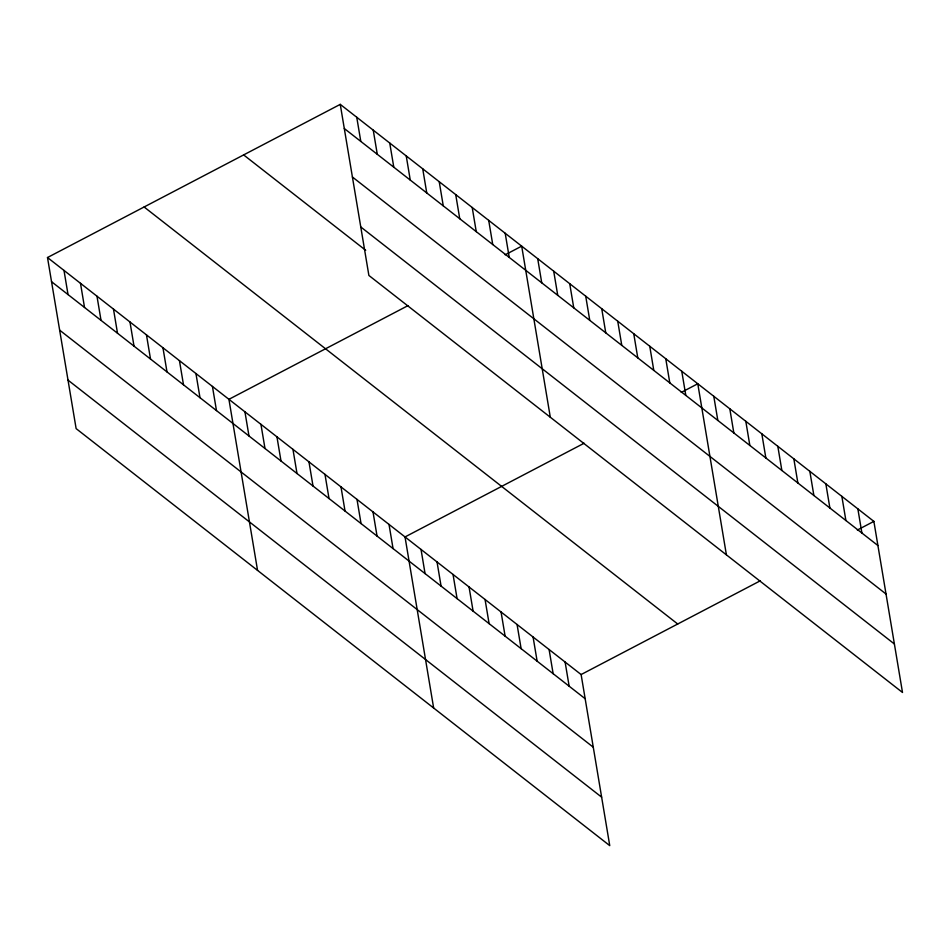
<?xml version="1.0" encoding="UTF-8"?>
<svg xmlns="http://www.w3.org/2000/svg" width="950" height="950" viewBox="0 0 950 950"><rect width="100%" height="100%" fill="white"/><g stroke="black" fill="none" stroke-linecap="round" stroke-linejoin="round"><path stroke-width="1.43" d="M47.5 257.533L581.115 674.547L609.746 845.631L76.131 428.616L47.5 257.533L340.254 104.369L873.869 521.384L902.5 692.467L368.885 275.452L340.254 104.369M408.049 305.603L228.926 399.321L257.557 570.404M505.162 254.802L521.692 246.157L550.311 417.24M584.143 443.223L405.021 536.94L433.651 708.011M681.257 392.409L697.775 383.764L726.406 554.847M581.115 674.547L760.238 580.83M857.351 530.029L873.869 521.384M344.304 128.523L877.907 545.538M352.414 177.009L886.029 594.023M360.774 226.967L894.389 643.981M243.651 154.921L365.702 250.301M144.115 206.993L677.718 624.008M51.538 281.687L585.153 698.701M59.66 330.173L593.263 747.187M68.02 380.131L601.623 797.145M857.862 508.867L861.899 533.021M841.854 496.363L845.892 520.517M825.847 483.847L829.884 508.001M809.839 471.343L813.877 495.496M793.832 458.826L797.869 482.98M777.824 446.322L781.862 470.476M761.817 433.806L765.854 457.959M745.809 421.301L749.847 445.455M729.802 408.785L733.839 432.939M713.783 396.281L717.832 420.434M681.768 371.26L685.817 395.414M665.76 358.744L669.809 382.897M649.752 346.239L653.79 370.393M633.745 333.723L637.783 357.877M617.738 321.219L621.775 345.372M601.73 308.702L605.768 332.856M585.722 296.198L589.76 320.352M569.715 283.682L573.753 307.836M553.707 271.178L557.745 295.331M537.7 258.661L541.737 282.815M505.198 233.261L509.236 257.414M565.107 662.043L569.145 686.185M488.704 220.376L492.741 244.53M549.1 649.527L553.138 673.681M472.209 207.492L476.247 231.634M533.081 637.023L537.13 661.164M455.715 194.596L459.753 218.749M517.073 624.506L521.122 648.66M439.221 181.711L443.258 205.853M501.066 612.002L505.115 636.144M422.726 168.815L426.764 192.969M485.058 599.486L489.108 623.639M406.232 155.931L410.269 180.084M469.051 586.981L473.1 611.123M389.738 143.034L393.787 167.188M453.043 574.465L457.081 598.619M373.243 130.15L377.293 154.304M437.036 561.961L441.073 586.102M356.749 117.266L360.798 141.407M421.028 549.444L425.066 573.598M389.013 524.424L393.051 548.577M373.006 511.919L377.043 536.061M356.998 499.403L361.036 523.557M340.991 486.899L345.028 511.041M324.983 474.383L329.021 498.536M308.964 461.878L313.013 486.02M292.956 449.362L297.006 473.516M276.949 436.858L280.998 460.999M260.941 424.341L264.991 448.495M244.934 411.837L248.983 435.979M212.432 386.436L216.481 410.578M195.938 373.54L199.987 397.694M179.443 360.656L183.493 384.798M162.949 347.759L166.998 371.913M146.466 334.875L150.504 359.029M129.972 321.979L134.009 346.133M113.478 309.094L117.515 333.248M96.983 296.21L101.021 320.352M80.489 283.314L84.526 307.468M63.994 270.429L68.032 294.571"/></g></svg>
